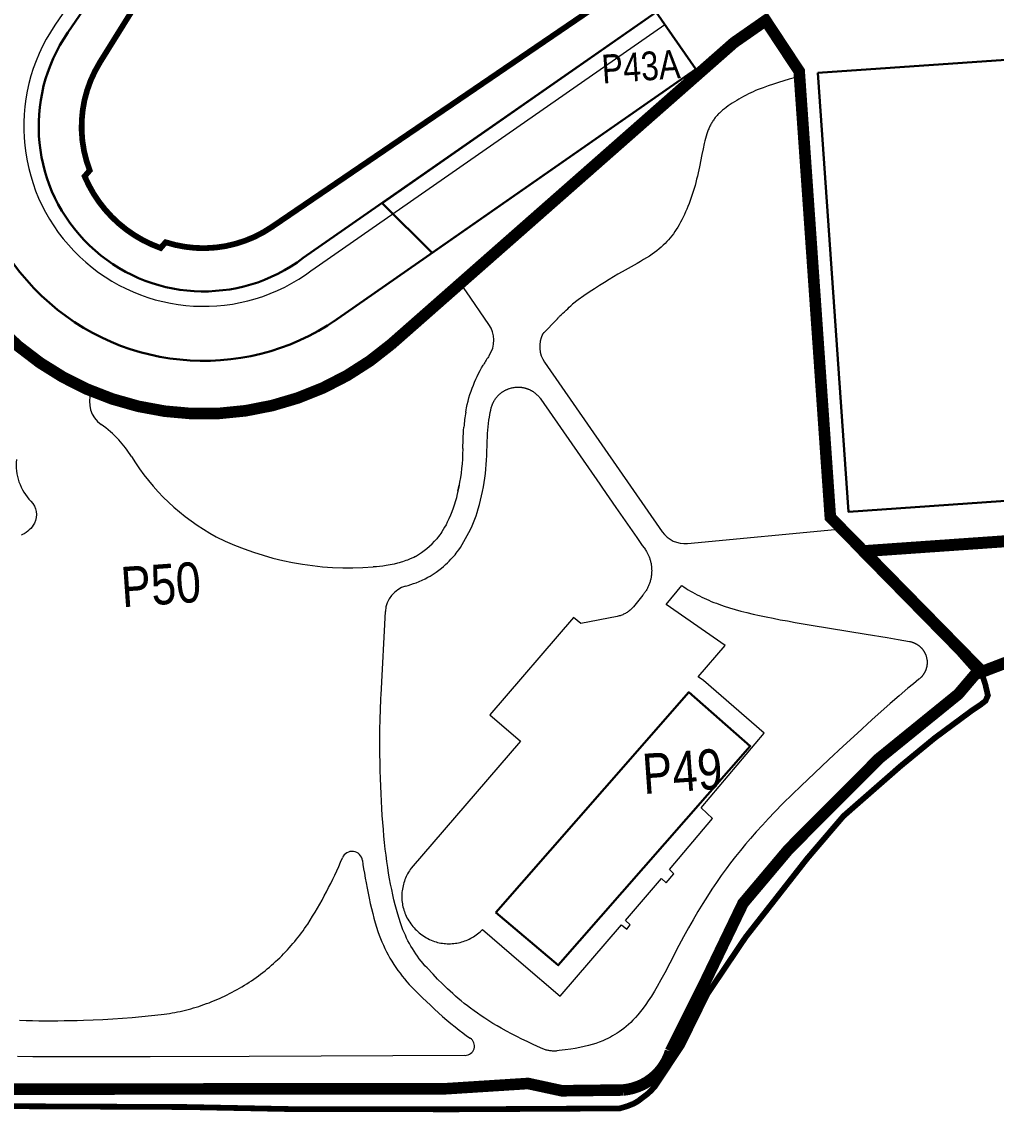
# Model space of a CAD drawing. Extents: x 0 to 840, y 0 to 594.
# Drawn here: x 748.22 to 768.58, y 514.34 to 537.12 of the extents above; entities that cross this region are included whole.
import ezdxf

# ---------------------------------------------------------------- set-up
doc = ezdxf.new("R2010")
doc.units = 0
doc.linetypes.add('CENTER', pattern=[50.8, 31.75, -6.35, 6.35, -6.35])
doc.linetypes.add('PHANTOM', pattern=[2.5, 1.25, -0.25, 0.25, -0.25, 0.25, -0.25])
doc.layers.get('0').update_dxf_attribs({"lineweight": 0})
doc.layers.add('DLN914__', color=5, linetype='PHANTOM')
doc.layers.add('DW-TITLE', color=7, linetype='Continuous', lineweight=0)
doc.layers.add('L-PARK LINES', color=4, linetype='Continuous', lineweight=9)
doc.styles.add('Style-Arial', font='arial.ttf', dxfattribs={"width": 0.8})

# ---------------------------------------------------------------- blocks, each defined once
blk = doc.blocks.new('A$C0BCC0BFD')
at = {"layer": 'L-PARK LINES', "color": 7}
for p, q in [((466.31, -349.16), (465.61, -349.55)), ((467.02, -348.77), (466.31, -349.16)), ((467.74, -348.4), (467.02, -348.77)), ((468.46, -348.03), (467.74, -348.4)), ((469.19, -347.68), (468.46, -348.03)), ((469.91, -347.34), (469.19, -347.68)), ((470.64, -347.01), (469.91, -347.34)), ((471.36, -346.71), (470.64, -347.01)), ((461.19, -352.51), (460.65, -352.95)), ((461.75, -352.08), (461.19, -352.51)), ((462.34, -351.64), (461.75, -352.08)), ((462.95, -351.21), (462.34, -351.64)), ((463.59, -350.79), (462.95, -351.21)), ((464.25, -350.37), (463.59, -350.79)), ((464.92, -349.96), (464.25, -350.37)), ((465.61, -349.55), (464.92, -349.96)), ((457.91, -355.91), (457.75, -356.15)), ((458.08, -355.66), (457.91, -355.91)), ((458.26, -355.43), (458.08, -355.66)), ((458.45, -355.19), (458.26, -355.43)), ((458.64, -354.96), (458.45, -355.19)), ((458.83, -354.73), (458.64, -354.96)), ((459.03, -354.5), (458.83, -354.73)), ((459.24, -354.27), (459.03, -354.5)), ((459.46, -354.05), (459.24, -354.27)), ((459.68, -353.83), (459.46, -354.05)), ((459.92, -353.61), (459.68, -353.83)), ((460.15, -353.39), (459.92, -353.61)), ((460.65, -352.95), (460.15, -353.39)), ((456.34, -358.87), (456.11, -359.48)), ((456.47, -358.57), (456.34, -358.87)), ((456.59, -358.28), (456.47, -358.57)), ((456.72, -358), (456.59, -358.28)), ((456.85, -357.72), (456.72, -358)), ((456.99, -357.45), (456.85, -357.72)), ((457.13, -357.18), (456.99, -357.45)), ((457.28, -356.91), (457.13, -357.18)), ((457.43, -356.66), (457.28, -356.91)), ((457.58, -356.4), (457.43, -356.66)), ((457.75, -356.15), (457.58, -356.4)), ((455.29, -362.24), (455.1, -363.01)), ((455.48, -361.5), (455.29, -362.24)), ((455.68, -360.8), (455.48, -361.5)), ((455.89, -360.12), (455.68, -360.8)), ((456.11, -359.48), (455.89, -360.12)), ((454.74, -364.64), (454.38, -366.37)), ((455.1, -363.01), (454.74, -364.64)), ((454.38, -366.37), (453.65, -370.02)), ((453.25, -371.91), (453.04, -372.86)), ((453.65, -370.02), (453.25, -371.91)), ((452.33, -375.69), (452.06, -376.63)), ((452.58, -374.75), (452.33, -375.69)), ((452.81, -373.81), (452.58, -374.75)), ((453.04, -372.86), (452.81, -373.81)), ((451.5, -378.46), (451.19, -379.37)), ((451.79, -377.55), (451.5, -378.46)), ((452.06, -376.63), (451.79, -377.55)), ((450.2, -382), (449.85, -382.84)), ((450.54, -381.13), (450.2, -382)), ((450.87, -380.26), (450.54, -381.13)), ((451.19, -379.37), (450.87, -380.26)), ((448.72, -385.28), (448.33, -386.06)), ((449.11, -384.49), (448.72, -385.28)), ((449.48, -383.67), (449.11, -384.49)), ((449.85, -382.84), (449.48, -383.67)), ((447.09, -388.27), (446.66, -388.95)), ((447.51, -387.55), (447.09, -388.27)), ((447.92, -386.82), (447.51, -387.55)), ((448.33, -386.06), (447.92, -386.82)), ((444.33, -392.08), (443.82, -392.65)), ((444.83, -391.49), (444.33, -392.08)), ((445.31, -390.89), (444.83, -391.49)), ((445.77, -390.26), (445.31, -390.89)), ((446.22, -389.62), (445.77, -390.26)), ((446.66, -388.95), (446.22, -389.62)), ((440.79, -395.4), (440.08, -395.93)), ((441.47, -394.86), (440.79, -395.4)), ((442.1, -394.32), (441.47, -394.86)), ((442.7, -393.77), (442.1, -394.32)), ((443.27, -393.22), (442.7, -393.77)), ((443.82, -392.65), (443.27, -393.22)), ((435.85, -398.68), (434.85, -399.26)), ((436.8, -398.11), (435.85, -398.68)), ((437.69, -397.56), (436.8, -398.11)), ((438.54, -397.01), (437.69, -397.56)), ((439.33, -396.47), (438.54, -397.01)), ((440.08, -395.93), (439.33, -396.47)), ((430.31, -401.81), (429.04, -402.53)), ((434.85, -399.26), (430.31, -401.81)), ((383.23, -407.84), (381.44, -405.27)), ((424.93, -404.99), (423.45, -405.91)), ((426.35, -404.12), (424.93, -404.99)), ((427.73, -403.3), (426.35, -404.12)), ((429.04, -402.53), (427.73, -403.3)), ((390.05, -417.68), (383.23, -407.84)), ((420.34, -407.96), (418.71, -409.09)), ((421.92, -406.9), (420.34, -407.96)), ((423.45, -405.91), (421.92, -406.9)), ((417.03, -410.3), (415.29, -411.59)), ((418.71, -409.09), (417.03, -410.3)), ((411.41, -415.23), (411.27, -415.36)), ((410.48, -416.31), (406.59, -420.21)), ((410.53, -416.23), (410.48, -416.31)), ((410.58, -416.16), (410.53, -416.23)), ((410.63, -416.08), (410.58, -416.16)), ((410.69, -416.01), (410.63, -416.08)), ((410.75, -415.93), (410.69, -416.01)), ((410.81, -415.85), (410.75, -415.93)), ((410.87, -415.78), (410.81, -415.85)), ((411, -415.63), (410.87, -415.78)), ((411.14, -415.49), (411, -415.63)), ((411.27, -415.36), (411.14, -415.49)), ((406.28, -420.63), (406.26, -420.67)), ((406.31, -420.59), (406.28, -420.63)), ((406.33, -420.55), (406.31, -420.59)), ((406.35, -420.51), (406.33, -420.55)), ((406.38, -420.47), (406.35, -420.51)), ((406.4, -420.44), (406.38, -420.47)), ((406.43, -420.4), (406.4, -420.44)), ((406.46, -420.36), (406.43, -420.4)), ((406.48, -420.32), (406.46, -420.36)), ((406.51, -420.29), (406.48, -420.32)), ((406.55, -420.26), (406.51, -420.29)), ((406.56, -420.24), (406.55, -420.26)), ((406.58, -420.22), (406.56, -420.24)), ((406.59, -420.21), (406.58, -420.22)), ((386.93, -432.52), (387.37, -431.66)), ((387.37, -431.66), (387.83, -430.81)), ((387.83, -430.81), (388.31, -429.97)), ((388.31, -429.97), (388.35, -429.89)), ((406.88, -429.14), (442.39, -480.34)), ((385.71, -435.14), (386.09, -434.26)), ((386.09, -434.26), (386.5, -433.38)), ((386.5, -433.38), (386.93, -432.52)), ((384.31, -438.89), (384.64, -437.91)), ((384.64, -437.91), (384.99, -436.93)), ((384.99, -436.93), (385.34, -436.03)), ((385.34, -436.03), (385.71, -435.14)), ((393.74, -438.37), (393.86, -438.28)), ((393.86, -438.28), (393.98, -438.19)), ((393.98, -438.19), (394.11, -438.1)), ((394.11, -438.1), (394.24, -438.02)), ((394.24, -438.02), (394.36, -437.93)), ((394.36, -437.93), (394.49, -437.85)), ((394.49, -437.85), (394.62, -437.78)), ((394.62, -437.78), (394.75, -437.7)), ((394.75, -437.7), (394.89, -437.63)), ((394.89, -437.63), (395.02, -437.56)), ((395.02, -437.56), (395.15, -437.49)), ((395.15, -437.49), (395.29, -437.43)), ((395.29, -437.43), (395.42, -437.37)), ((395.42, -437.37), (395.56, -437.31)), ((395.56, -437.31), (395.7, -437.25)), ((395.7, -437.25), (395.83, -437.19)), ((395.83, -437.19), (395.97, -437.14)), ((395.97, -437.14), (396.11, -437.09)), ((396.11, -437.09), (396.25, -437.05)), ((396.25, -437.05), (396.53, -436.96)), ((396.53, -436.96), (396.81, -436.89)), ((396.81, -436.89), (397.08, -436.82)), ((397.08, -436.82), (397.36, -436.77)), ((397.36, -436.77), (397.64, -436.72)), ((397.64, -436.72), (397.93, -436.69)), ((397.93, -436.69), (398.21, -436.66)), ((398.21, -436.66), (398.5, -436.65)), ((398.5, -436.65), (398.65, -436.64)), ((398.65, -436.64), (398.8, -436.64)), ((398.8, -436.64), (398.94, -436.64)), ((398.94, -436.64), (399.09, -436.64)), ((399.09, -436.64), (399.24, -436.65)), ((399.24, -436.65), (399.39, -436.66)), ((399.39, -436.66), (399.54, -436.67)), ((399.54, -436.67), (399.69, -436.68)), ((399.69, -436.68), (399.83, -436.7)), ((399.83, -436.7), (399.98, -436.72)), ((399.98, -436.72), (400.13, -436.74)), ((400.13, -436.74), (400.28, -436.77)), ((400.28, -436.77), (400.43, -436.79)), ((400.43, -436.79), (400.58, -436.83)), ((400.58, -436.83), (400.73, -436.86)), ((400.73, -436.86), (400.87, -436.89)), ((400.87, -436.89), (401.02, -436.93)), ((401.02, -436.93), (401.17, -436.97)), ((401.17, -436.97), (401.31, -437.02)), ((401.31, -437.02), (401.46, -437.07)), ((401.46, -437.07), (401.61, -437.12)), ((401.61, -437.12), (401.75, -437.17)), ((401.75, -437.17), (401.89, -437.22)), ((401.89, -437.22), (402.03, -437.28)), ((402.03, -437.28), (402.17, -437.34)), ((402.17, -437.34), (402.31, -437.4)), ((402.31, -437.4), (402.45, -437.47)), ((402.45, -437.47), (402.59, -437.53)), ((402.59, -437.53), (402.73, -437.61)), ((402.73, -437.61), (402.86, -437.68)), ((402.86, -437.68), (402.99, -437.75)), ((402.99, -437.75), (403.12, -437.83)), ((403.12, -437.83), (403.25, -437.91)), ((403.25, -437.91), (403.38, -437.99)), ((403.38, -437.99), (403.51, -438.07)), ((403.51, -438.07), (403.63, -438.16)), ((403.63, -438.16), (403.75, -438.25)), ((403.75, -438.25), (403.88, -438.34)), ((403.88, -438.34), (403.99, -438.43)), ((383.47, -441.9), (383.73, -440.88)), ((383.73, -440.88), (384, -439.88)), ((384, -439.88), (384.31, -438.89)), ((391.16, -441.67), (391.22, -441.54)), ((391.22, -441.54), (391.29, -441.41)), ((391.29, -441.41), (391.35, -441.27)), ((391.35, -441.27), (391.42, -441.14)), ((391.42, -441.14), (391.49, -441.01)), ((391.49, -441.01), (391.56, -440.88)), ((391.56, -440.88), (391.63, -440.75)), ((391.63, -440.75), (391.71, -440.62)), ((391.71, -440.62), (391.79, -440.49)), ((391.79, -440.49), (391.87, -440.37)), ((391.87, -440.37), (391.96, -440.24)), ((391.96, -440.24), (392.05, -440.12)), ((392.05, -440.12), (392.14, -440)), ((392.14, -440), (392.23, -439.87)), ((392.23, -439.87), (392.32, -439.76)), ((392.32, -439.76), (392.42, -439.64)), ((392.42, -439.64), (392.52, -439.52)), ((392.52, -439.52), (392.62, -439.41)), ((392.62, -439.41), (392.72, -439.29)), ((392.72, -439.29), (392.83, -439.18)), ((392.83, -439.18), (392.93, -439.07)), ((392.93, -439.07), (393.04, -438.97)), ((393.04, -438.97), (393.16, -438.86)), ((393.16, -438.86), (393.27, -438.76)), ((393.27, -438.76), (393.38, -438.66)), ((393.38, -438.66), (393.5, -438.56)), ((393.5, -438.56), (393.62, -438.46)), ((393.62, -438.46), (393.74, -438.37)), ((403.99, -438.43), (404.11, -438.52)), ((404.11, -438.52), (404.23, -438.62)), ((404.23, -438.62), (404.34, -438.72)), ((404.34, -438.72), (404.45, -438.82)), ((404.45, -438.82), (404.56, -438.92)), ((404.56, -438.92), (404.67, -439.02)), ((404.67, -439.02), (404.77, -439.12)), ((404.77, -439.12), (404.87, -439.23)), ((404.87, -439.23), (404.97, -439.34)), ((404.97, -439.34), (405.17, -439.55)), ((405.17, -439.55), (405.35, -439.78)), ((405.35, -439.78), (405.52, -440)), ((405.52, -440), (405.69, -440.23)), ((405.69, -440.23), (423.56, -466)), ((383.01, -444.17), (383.12, -443.54)), ((383.12, -443.54), (383.24, -442.92)), ((383.24, -442.92), (383.47, -441.9)), ((390.28, -444.98), (390.42, -444.28)), ((390.42, -444.28), (390.57, -443.59)), ((390.57, -443.59), (390.74, -442.9)), ((390.74, -442.9), (390.82, -442.62)), ((390.82, -442.62), (390.91, -442.35)), ((390.91, -442.35), (391, -442.08)), ((391, -442.08), (391.11, -441.81)), ((391.11, -441.81), (391.16, -441.67)), ((389.79, -448.64), (389.89, -447.65)), ((389.89, -447.65), (390.01, -446.66)), ((390.01, -446.66), (390.16, -445.68)), ((390.16, -445.68), (390.28, -444.98)), ((382.15, -455.23), (382.38, -449.77)), ((382.38, -449.77), (382.45, -448.72)), ((389.58, -451.71), (389.64, -450.67)), ((389.64, -450.67), (389.71, -449.64)), ((389.71, -449.64), (389.79, -448.64)), ((389.37, -457.34), (389.52, -453.12)), ((389.52, -453.12), (389.58, -451.71)), ((382.08, -457.05), (382.01, -458.44)), ((382.15, -455.23), (382.08, -457.05)), ((389.31, -458.7), (389.37, -457.34)), ((381.77, -461.22), (381.61, -462.61)), ((381.91, -459.83), (381.77, -461.22)), ((382.01, -458.44), (381.91, -459.83)), ((388.95, -462.76), (389.09, -461.41)), ((389.09, -461.41), (389.21, -460.06)), ((389.21, -460.06), (389.31, -458.7)), ((381.42, -464), (381.19, -465.38)), ((381.61, -462.61), (381.42, -464)), ((388.58, -465.46), (388.77, -464.11)), ((388.77, -464.11), (388.95, -462.76)), ((380.66, -468.11), (381.02, -466.28)), ((381.02, -466.28), (380.66, -468.11)), ((380.94, -466.75), (380.66, -468.11)), ((381.19, -465.38), (380.94, -466.75)), ((388.1, -468.14), (388.35, -466.8)), ((388.35, -466.8), (388.58, -465.46)), ((423.56, -466), (424.41, -467.23)), ((424.41, -467.23), (428.43, -473.03)), ((380.01, -470.71), (379.83, -471.36)), ((380.19, -470.07), (380.01, -470.71)), ((380.36, -469.42), (380.19, -470.07)), ((380.66, -468.11), (380.36, -469.42)), ((387.19, -472.15), (387.53, -470.82)), ((387.53, -470.82), (387.83, -469.48)), ((387.83, -469.48), (388.1, -468.14)), ((378.82, -474.34), (378.39, -475.39)), ((379.21, -473.27), (378.82, -474.34)), ((379.43, -472.63), (379.21, -473.27)), ((379.63, -472), (379.43, -472.63)), ((379.83, -471.36), (379.63, -472)), ((386.15, -475.52), (386.5, -474.5)), ((386.5, -474.5), (386.82, -473.47)), ((386.82, -473.47), (387.19, -472.15)), ((428.43, -473.03), (434.7, -482.05)), ((377.45, -477.47), (377.06, -478.22)), ((377.94, -476.44), (377.45, -477.47)), ((378.39, -475.39), (377.94, -476.44)), ((384.99, -478.54), (385.4, -477.55)), ((385.4, -477.55), (385.79, -476.54)), ((385.79, -476.54), (386.15, -475.52)), ((375.47, -480.87), (375.16, -481.32)), ((375.77, -480.42), (375.47, -480.87)), ((376.22, -479.7), (375.77, -480.42)), ((376.65, -478.97), (376.22, -479.7)), ((377.06, -478.22), (376.65, -478.97)), ((381.4, -485.12), (384.48, -479.67)), ((384.48, -479.67), (384.99, -478.54)), ((450.03, -483.89), (496.66, -479.5)), ((374.51, -482.19), (374.29, -482.47)), ((374.84, -481.75), (374.51, -482.19)), ((375.16, -481.32), (374.84, -481.75)), ((434.7, -482.05), (436.39, -484.5)), ((379.06, -488.14), (379.42, -487.72)), ((379.42, -487.72), (379.78, -487.29)), ((379.78, -487.29), (380.13, -486.85)), ((380.13, -486.85), (380.47, -486.41)), ((380.47, -486.41), (380.91, -485.82)), ((380.91, -485.82), (381.4, -485.12)), ((436.39, -484.5), (436.91, -485.22)), ((436.91, -485.22), (437.01, -485.35)), ((437.01, -485.35), (437.33, -485.82)), ((437.33, -485.82), (437.49, -486.06)), ((437.49, -486.06), (437.64, -486.3)), ((437.64, -486.3), (437.75, -486.5)), ((437.75, -486.5), (437.86, -486.7)), ((437.86, -486.7), (437.97, -486.9)), ((437.97, -486.9), (438.08, -487.11)), ((438.08, -487.11), (438.18, -487.32)), ((438.18, -487.32), (438.27, -487.53)), ((438.27, -487.53), (438.36, -487.74)), ((438.36, -487.74), (438.45, -487.96)), ((356.01, -490.91), (355.02, -490.98)), ((357.01, -490.83), (356.01, -490.91)), ((358, -490.72), (357.01, -490.83)), ((358.99, -490.58), (358, -490.72)), ((359.6, -490.49), (358.99, -490.58)), ((360.2, -490.38), (359.6, -490.49)), ((360.81, -490.26), (360.2, -490.38)), ((361.41, -490.13), (360.81, -490.26)), ((362.44, -489.88), (361.41, -490.13)), ((362.95, -489.74), (362.44, -489.88)), ((363.46, -489.59), (362.95, -489.74)), ((363.96, -489.44), (363.46, -489.59)), ((364.46, -489.27), (363.96, -489.44)), ((364.96, -489.09), (364.46, -489.27)), ((365.46, -488.9), (364.96, -489.09)), ((366.07, -488.65), (365.46, -488.9)), ((366.69, -488.38), (366.07, -488.65)), ((367.29, -488.1), (366.69, -488.38)), ((367.88, -487.8), (367.29, -488.1)), ((367.87, -487.8), (367.88, -487.8)), ((367.88, -487.8), (367.88, -487.8)), ((375.69, -491.37), (376.32, -490.84)), ((376.32, -490.84), (376.93, -490.29)), ((376.93, -490.29), (377.48, -489.77)), ((377.48, -489.77), (378.03, -489.23)), ((378.03, -489.23), (378.55, -488.69)), ((378.55, -488.69), (379.06, -488.14)), ((438.45, -487.96), (438.54, -488.2)), ((438.54, -488.2), (438.62, -488.44)), ((438.62, -488.44), (438.7, -488.69)), ((438.7, -488.69), (438.77, -488.93)), ((438.77, -488.93), (438.84, -489.18)), ((438.84, -489.18), (438.91, -489.43)), ((438.91, -489.43), (438.96, -489.68)), ((438.96, -489.68), (439.02, -489.93)), ((439.02, -489.93), (439.06, -490.19)), ((439.06, -490.19), (439.1, -490.44)), ((439.1, -490.44), (439.14, -490.7)), ((439.14, -490.7), (439.17, -490.95)), ((439.17, -490.95), (439.19, -491.21)), ((370.73, -494.54), (371.61, -494.08)), ((371.61, -494.08), (372.23, -493.73)), ((372.23, -493.73), (372.85, -493.37)), ((372.85, -493.37), (373.45, -492.99)), ((373.45, -492.99), (374.04, -492.59)), ((374.04, -492.59), (374.46, -492.3)), ((374.46, -492.3), (374.88, -491.99)), ((374.88, -491.99), (375.28, -491.69)), ((375.28, -491.69), (375.69, -491.37)), ((439.03, -494.24), (438.98, -494.49)), ((439.08, -493.99), (439.03, -494.24)), ((439.11, -493.74), (439.08, -493.99)), ((439.15, -493.49), (439.11, -493.74)), ((439.17, -493.24), (439.15, -493.49)), ((439.2, -492.99), (439.17, -493.24)), ((439.19, -491.21), (439.21, -491.46)), ((439.21, -492.74), (439.2, -492.99)), ((439.21, -491.46), (439.22, -491.72)), ((439.22, -492.48), (439.21, -492.74)), ((439.22, -491.72), (439.23, -491.98)), ((439.23, -492.23), (439.22, -492.48)), ((439.23, -491.98), (439.23, -492.23)), ((364.86, -496.79), (365.66, -496.55)), ((365.66, -496.55), (366.45, -496.3)), ((366.45, -496.3), (367.23, -496.03)), ((367.23, -496.03), (368, -495.75)), ((368, -495.75), (368.92, -495.37)), ((368.92, -495.37), (369.83, -494.97)), ((369.83, -494.97), (370.73, -494.54)), ((437.84, -497.62), (437.72, -497.85)), ((437.97, -497.39), (437.84, -497.62)), ((438.08, -497.15), (437.97, -497.39)), ((438.19, -496.92), (438.08, -497.15)), ((438.3, -496.68), (438.19, -496.92)), ((438.4, -496.44), (438.3, -496.68)), ((438.49, -496.19), (438.4, -496.44)), ((438.58, -495.95), (438.49, -496.19)), ((438.66, -495.71), (438.58, -495.95)), ((438.74, -495.47), (438.66, -495.71)), ((438.81, -495.22), (438.74, -495.47)), ((438.87, -494.98), (438.81, -495.22)), ((438.93, -494.73), (438.87, -494.98)), ((438.98, -494.49), (438.93, -494.73)), ((443.64, -502.38), (448.36, -496.61)), ((448.36, -496.61), (448.99, -497.04)), ((448.99, -497.04), (449.63, -497.46)), ((449.63, -497.46), (450.28, -497.87)), ((436.51, -499.57), (433.73, -503.05)), ((436.68, -499.37), (436.51, -499.57)), ((436.84, -499.16), (436.68, -499.37)), ((437, -498.95), (436.84, -499.16)), ((437.15, -498.74), (437, -498.95)), ((437.3, -498.52), (437.15, -498.74)), ((437.44, -498.3), (437.3, -498.52)), ((437.58, -498.07), (437.44, -498.3)), ((437.72, -497.85), (437.58, -498.07)), ((450.28, -497.87), (450.94, -498.27)), ((450.94, -498.27), (451.6, -498.65)), ((451.6, -498.65), (452.27, -499.03)), ((452.27, -499.03), (452.96, -499.4)), ((452.96, -499.4), (453.65, -499.75)), ((453.65, -499.75), (454.35, -500.1)), ((454.35, -500.1), (455.06, -500.43)), ((455.06, -500.43), (455.78, -500.76)), ((455.78, -500.76), (456.51, -501.08)), ((432.47, -504.24), (432.24, -504.42)), ((432.69, -504.06), (432.47, -504.24)), ((432.9, -503.87), (432.69, -504.06)), ((433.11, -503.67), (432.9, -503.87)), ((433.31, -503.46), (433.11, -503.67)), ((433.51, -503.24), (433.31, -503.46)), ((433.69, -503.02), (433.51, -503.24)), ((433.73, -503.05), (433.69, -503.02)), ((461.41, -514.75), (443.64, -502.38)), ((456.51, -501.08), (457.25, -501.39)), ((457.25, -501.39), (458, -501.69)), ((458, -501.69), (458.77, -501.98)), ((458.77, -501.98), (459.54, -502.27)), ((459.54, -502.27), (460.33, -502.55)), ((460.33, -502.55), (461.13, -502.82)), ((461.13, -502.82), (462.77, -503.35)), ((462.77, -503.35), (464.47, -503.85)), ((464.47, -503.85), (466.22, -504.33)), ((357.44, -529.61), (358.74, -504.41)), ((415.63, -506.26), (390.33, -535.74)), ((417.78, -508.11), (415.63, -506.26)), ((428.84, -505.94), (417.78, -508.11)), ((429.12, -505.88), (428.84, -505.94)), ((429.4, -505.81), (429.12, -505.88)), ((429.68, -505.73), (429.4, -505.81)), ((429.95, -505.64), (429.68, -505.73)), ((430.22, -505.54), (429.95, -505.64)), ((430.49, -505.43), (430.22, -505.54)), ((430.75, -505.31), (430.49, -505.43)), ((431.01, -505.19), (430.75, -505.31)), ((431.27, -505.05), (431.01, -505.19)), ((431.52, -504.91), (431.27, -505.05)), ((431.77, -504.75), (431.52, -504.91)), ((432, -504.59), (431.77, -504.75)), ((432.24, -504.42), (432, -504.59)), ((466.22, -504.33), (468.03, -504.8)), ((468.03, -504.8), (469.9, -505.24)), ((469.9, -505.24), (471.84, -505.68)), ((471.84, -505.68), (473.84, -506.1)), ((473.84, -506.1), (475.91, -506.52)), ((475.91, -506.52), (478.06, -506.93)), ((478.06, -506.93), (480.28, -507.33)), ((480.28, -507.33), (482.58, -507.74)), ((482.58, -507.74), (487.41, -508.56)), ((487.41, -508.56), (504.06, -511.29)), ((504.06, -511.29), (510.4, -512.35)), ((510.4, -512.35), (513.72, -512.92)), ((513.72, -512.92), (517.15, -513.52)), ((517.15, -513.52), (517.37, -513.57)), ((517.37, -513.57), (517.58, -513.62)), ((517.58, -513.62), (517.8, -513.67)), ((517.8, -513.67), (517.91, -513.71)), ((517.91, -513.71), (518.02, -513.74)), ((518.02, -513.74), (518.13, -513.78)), ((518.13, -513.78), (518.23, -513.81)), ((518.23, -513.81), (518.34, -513.85)), ((518.34, -513.85), (518.45, -513.9)), ((518.45, -513.9), (518.55, -513.94)), ((518.55, -513.94), (518.66, -513.99)), ((518.66, -513.99), (518.77, -514.04)), ((518.77, -514.04), (518.87, -514.09)), ((518.87, -514.09), (518.97, -514.14)), ((518.97, -514.14), (519.08, -514.19)), ((453.32, -524.18), (461.41, -514.75)), ((519.08, -514.19), (519.18, -514.25)), ((519.18, -514.25), (519.28, -514.31)), ((519.28, -514.31), (519.38, -514.37)), ((519.38, -514.37), (519.48, -514.43)), ((519.48, -514.43), (519.58, -514.49)), ((519.58, -514.49), (519.68, -514.56)), ((519.68, -514.56), (519.78, -514.63)), ((519.78, -514.63), (519.87, -514.7)), ((519.87, -514.7), (519.97, -514.77)), ((519.97, -514.77), (520.06, -514.84)), ((520.06, -514.84), (520.15, -514.92)), ((520.15, -514.92), (520.25, -515)), ((520.25, -515), (520.33, -515.08)), ((520.33, -515.08), (520.42, -515.16)), ((520.42, -515.16), (520.51, -515.24)), ((520.51, -515.24), (520.59, -515.32)), ((520.59, -515.32), (520.68, -515.41)), ((520.68, -515.41), (520.76, -515.49)), ((520.76, -515.49), (520.84, -515.58)), ((520.84, -515.58), (520.92, -515.67)), ((520.92, -515.67), (520.99, -515.76)), ((520.99, -515.76), (521.07, -515.85)), ((521.07, -515.85), (521.14, -515.95)), ((521.14, -515.95), (521.21, -516.04)), ((521.21, -516.04), (521.28, -516.14)), ((521.28, -516.14), (521.35, -516.23)), ((521.35, -516.23), (521.41, -516.33)), ((521.41, -516.33), (521.48, -516.43)), ((521.48, -516.43), (521.54, -516.53)), ((521.54, -516.53), (521.6, -516.63)), ((521.6, -516.63), (521.66, -516.73)), ((521.66, -516.73), (521.71, -516.83)), ((521.71, -516.83), (521.77, -516.94)), ((521.77, -516.94), (521.82, -517.04)), ((521.82, -517.04), (521.87, -517.14)), ((521.87, -517.14), (521.91, -517.25)), ((521.91, -517.25), (521.96, -517.35)), ((521.96, -517.35), (522, -517.46)), ((522, -517.46), (522.04, -517.56)), ((522.04, -517.56), (522.08, -517.67)), ((522.08, -517.67), (522.16, -517.88)), ((522.16, -517.88), (522.22, -518.09)), ((522.22, -518.09), (522.28, -518.3)), ((522.28, -518.3), (522.33, -518.52)), ((522.33, -518.52), (522.37, -518.74)), ((522.37, -518.74), (522.41, -518.96)), ((522.42, -520.69), (522.4, -520.8)), ((522.41, -518.96), (522.42, -519.07)), ((522.42, -519.07), (522.44, -519.18)), ((522.43, -520.57), (522.42, -520.69)), ((522.45, -520.45), (522.43, -520.57)), ((522.44, -519.18), (522.45, -519.3)), ((522.45, -519.3), (522.46, -519.41)), ((522.46, -520.34), (522.45, -520.45)), ((522.46, -519.41), (522.46, -519.52)), ((522.46, -519.52), (522.47, -519.64)), ((522.47, -520.1), (522.46, -520.22)), ((522.46, -520.22), (522.46, -520.34)), ((522.47, -519.64), (522.47, -519.75)), ((522.47, -519.75), (522.47, -519.87)), ((522.47, -519.87), (522.47, -519.99)), ((522.47, -519.99), (522.47, -520.1)), ((520.98, -524), (520.9, -524.09)), ((521.05, -523.91), (520.98, -524)), ((521.12, -523.82), (521.05, -523.91)), ((521.19, -523.73), (521.12, -523.82)), ((521.26, -523.63), (521.19, -523.73)), ((521.33, -523.54), (521.26, -523.63)), ((521.39, -523.44), (521.33, -523.54)), ((521.46, -523.34), (521.39, -523.44)), ((521.52, -523.24), (521.46, -523.34)), ((521.58, -523.14), (521.52, -523.24)), ((521.64, -523.04), (521.58, -523.14)), ((521.7, -522.94), (521.64, -523.04)), ((521.75, -522.83), (521.7, -522.94)), ((521.81, -522.73), (521.75, -522.83)), ((521.86, -522.62), (521.81, -522.73)), ((521.91, -522.51), (521.86, -522.62)), ((521.95, -522.4), (521.91, -522.51)), ((522, -522.29), (521.95, -522.4)), ((522.04, -522.18), (522, -522.29)), ((522.09, -522.07), (522.04, -522.18)), ((522.13, -521.96), (522.09, -522.07)), ((522.16, -521.84), (522.13, -521.96)), ((522.2, -521.73), (522.16, -521.84)), ((522.23, -521.62), (522.2, -521.73)), ((522.26, -521.5), (522.23, -521.62)), ((522.29, -521.39), (522.26, -521.5)), ((522.32, -521.27), (522.29, -521.39)), ((522.34, -521.15), (522.32, -521.27)), ((522.37, -521.04), (522.34, -521.15)), ((522.39, -520.92), (522.37, -521.04)), ((522.4, -520.8), (522.39, -520.92)), ((454.86, -525.31), (453.32, -524.18)), ((473.25, -541.28), (454.86, -525.31)), ((518.34, -526.29), (516.67, -527.67)), ((520.01, -524.94), (518.34, -526.29)), ((520.18, -524.8), (520.01, -524.94)), ((520.35, -524.65), (520.18, -524.8)), ((520.51, -524.5), (520.35, -524.65)), ((520.59, -524.42), (520.51, -524.5)), ((520.67, -524.34), (520.59, -524.42)), ((520.75, -524.26), (520.67, -524.34)), ((520.83, -524.17), (520.75, -524.26)), ((520.9, -524.09), (520.83, -524.17)), ((357.39, -530.7), (357.44, -529.61)), ((513.99, -529.97), (511.34, -532.3)), ((516.67, -527.67), (513.99, -529.97)), ((357.14, -536.96, 0), (357.39, -531.1)), ((357.39, -530.78), (357.39, -530.7)), ((357.39, -530.86), (357.39, -530.78)), ((357.39, -530.94), (357.39, -530.86)), ((357.39, -531.02), (357.39, -530.94)), ((357.39, -531.1), (357.39, -531.02)), ((511.34, -532.3), (505.81, -537.23)), ((357.13, -537.26, 0), (357.14, -537.06, 0)), ((357.14, -537.06, 0), (357.14, -536.96, 0)), ((390.33, -535.74), (399.53, -543.63)), ((357.09, -542.53, 0), (357.1, -539.91, 0)), ((357.1, -539.91, 0), (357.13, -537.26, 0)), ((505.81, -537.23), (501.42, -541.21)), ((357.09, -545.09, 0), (357.09, -542.53, 0)), ((399.53, -543.63), (366.54, -582.06)), ((454.14, -563.8), (473.25, -541.28)), ((501.42, -541.21), (497.06, -545.21)), ((357.11, -547.61, 0), (357.09, -545.09, 0)), ((497.06, -545.21), (492.72, -549.24)), ((357.15, -550.09, 0), (357.11, -547.61, 0)), ((357.19, -552.52, 0), (357.15, -550.09, 0)), ((492.72, -549.24), (488.41, -553.31)), ((357.26, -554.91, 0), (357.19, -552.52, 0)), ((488.41, -553.31), (484.37, -557.16)), ((357.33, -557.25, 0), (357.26, -554.91, 0)), ((357.43, -559.54, 0), (357.33, -557.25, 0)), ((357.54, -561.79, 0), (357.43, -559.54, 0)), ((481.68, -559.78), (479.01, -562.43)), ((484.37, -557.16), (481.68, -559.78)), ((357.66, -563.99, 0), (357.54, -561.79, 0)), ((479.01, -562.43), (476.37, -565.11)), ((357.8, -566.15, 0), (357.66, -563.99, 0)), ((357.95, -568.27, 0), (357.8, -566.15, 0)), ((457.58, -567.04), (454.14, -563.8)), ((476.37, -565.11), (474.56, -567)), ((358.12, -570.33, 0), (357.95, -568.27, 0)), ((444.57, -582.4), (457.58, -567.04)), ((472.69, -569), (470.85, -571.03)), ((474.56, -567), (472.69, -569)), ((358.3, -572.36, 0), (358.12, -570.33, 0)), ((358.5, -574.33, 0), (358.3, -572.36, 0)), ((469.05, -573.08), (467.57, -574.81)), ((470.85, -571.03), (469.05, -573.08)), ((358.72, -576.27, 0), (358.5, -574.33, 0)), ((358.95, -578.15, 0), (358.72, -576.27, 0)), ((466.05, -576.66), (464.55, -578.53)), ((467.57, -574.81), (466.05, -576.66)), ((345.21, -580.22, 0), (345.76, -578.9, 0)), ((351.79, -579.7, 0), (351.95, -580.92, 0)), ((359.19, -579.99, 0), (358.95, -578.15, 0)), ((359.45, -581.79, 0), (359.19, -579.99, 0)), ((464.55, -578.53), (463.09, -580.42)), ((343.46, -584.11, 0), (344.06, -582.82, 0)), ((344.06, -582.82, 0), (344.64, -581.52, 0)), ((344.64, -581.52, 0), (345.21, -580.22, 0)), ((351.95, -580.92, 0), (352.15, -582.22, 0)), ((352.15, -582.22, 0), (352.38, -583.6, 0)), ((359.72, -583.54, 0), (359.45, -581.79, 0)), ((365.72, -583.29), (365.47, -583.72)), ((365.98, -582.87), (365.72, -583.29)), ((366.25, -582.46), (365.98, -582.87)), ((366.54, -582.06), (366.25, -582.46)), ((445.92, -583.78), (444.57, -582.4)), ((461.73, -582.25), (460.27, -584.28)), ((463.09, -580.42), (461.73, -582.25)), ((342.23, -586.67, 0), (342.85, -585.39, 0)), ((342.85, -585.39, 0), (343.46, -584.11, 0)), ((352.38, -583.6, 0), (352.62, -585.04, 0)), ((352.62, -585.04, 0), (352.9, -586.52, 0)), ((352.9, -586.52, 0), (353.19, -588.04, 0)), ((360.01, -585.24, 0), (359.72, -583.54, 0)), ((360.32, -586.9, 0), (360.01, -585.24, 0)), ((364.32, -586.44), (364.19, -586.91)), ((364.48, -585.97), (364.32, -586.44)), ((364.64, -585.51), (364.48, -585.97)), ((364.83, -585.05), (364.64, -585.51)), ((365.03, -584.6), (364.83, -585.05)), ((365.24, -584.16), (365.03, -584.6)), ((365.47, -583.72), (365.24, -584.16)), ((431.29, -597.82), (442.23, -585.12)), ((442.23, -585.12), (443.58, -586.47)), ((443.58, -586.47), (445.92, -583.78)), ((458.84, -586.34), (457.44, -588.42)), ((460.27, -584.28), (458.84, -586.34)), ((340.28, -590.44, 0), (340.94, -589.19, 0)), ((340.94, -589.19, 0), (341.59, -587.93, 0)), ((341.59, -587.93, 0), (342.23, -586.67, 0)), ((353.19, -588.04, 0), (353.5, -589.58, 0)), ((353.5, -589.58, 0), (353.84, -591.13, 0)), ((360.64, -588.52, 0), (360.32, -586.9, 0)), ((360.97, -590.09, 0), (360.64, -588.52, 0)), ((363.73, -589.83), (363.71, -590.32)), ((363.76, -589.34), (363.73, -589.83)), ((363.81, -588.85), (363.76, -589.34)), ((363.88, -588.36), (363.81, -588.85)), ((363.97, -587.88), (363.88, -588.36)), ((364.07, -587.39), (363.97, -587.88)), ((364.19, -586.91), (364.07, -587.39)), ((457.44, -588.42), (456.08, -590.53)), ((338.2, -594.13, 0), (338.91, -592.91, 0)), ((338.91, -592.91, 0), (339.6, -591.68, 0)), ((339.6, -591.68, 0), (340.28, -590.44, 0)), ((353.84, -591.13, 0), (354.18, -592.68, 0)), ((354.18, -592.68, 0), (354.54, -594.21, 0)), ((361.32, -591.61, 0), (360.97, -590.09, 0)), ((361.69, -593.09, 0), (361.32, -591.61, 0)), ((362.07, -594.52, 0), (361.69, -593.09, 0)), ((363.71, -590.32), (363.71, -590.82)), ((363.71, -590.82), (363.73, -591.31)), ((363.73, -591.31), (363.76, -591.8)), ((363.76, -591.8), (363.81, -592.29)), ((363.81, -592.29), (363.88, -592.78)), ((363.88, -592.78), (363.96, -593.27)), ((454.69, -592.75), (453.21, -595.18)), ((456.08, -590.53), (454.69, -592.75)), ((336.01, -597.74, 0), (336.76, -596.55, 0)), ((336.76, -596.55, 0), (337.49, -595.35, 0)), ((337.49, -595.35, 0), (338.2, -594.13, 0)), ((354.54, -594.21, 0), (354.91, -595.71, 0)), ((354.91, -595.71, 0), (355.29, -597.16, 0)), ((362.46, -595.91), (362.07, -594.52, 0)), ((362.87, -597.25), (362.46, -595.91)), ((363.96, -593.27), (364.06, -593.75)), ((364.06, -593.75), (364.18, -594.23)), ((364.18, -594.23), (364.32, -594.7)), ((364.32, -594.7), (364.47, -595.17)), ((364.47, -595.17), (364.63, -595.64)), ((364.63, -595.64), (364.82, -596.09)), ((364.82, -596.09), (365.01, -596.54)), ((365.01, -596.54), (365.26, -597.02)), ((453.21, -595.18), (451.77, -597.64)), ((334.34, -600.27, 0), (334.8, -599.6, 0)), ((334.8, -599.6, 0), (335.26, -598.92, 0)), ((335.26, -598.92, 0), (336.01, -597.74, 0)), ((355.29, -597.16, 0), (355.68, -598.56, 0)), ((355.68, -598.56, 0), (356.08, -599.89, 0)), ((363.3, -598.54), (362.87, -597.25)), ((363.74, -599.8), (363.3, -598.54)), ((364.06, -600.65), (363.74, -599.8)), ((365.26, -597.02), (365.52, -597.48)), ((365.52, -597.48), (365.8, -597.94)), ((365.8, -597.94), (366.09, -598.39)), ((366.09, -598.39), (366.4, -598.82)), ((366.4, -598.82), (366.72, -599.25)), ((366.72, -599.25), (367.06, -599.66)), ((367.06, -599.66), (367.41, -600.06)), ((411.54, -620.78), (430.11, -599.2)), ((430.11, -599.2), (431.67, -600.49)), ((432.69, -599.12), (431.29, -597.82)), ((431.67, -600.49), (432.69, -599.12)), ((451.77, -597.64), (450.36, -600.11)), ((331.86, -603.55, 0), (332.38, -602.91, 0)), ((332.38, -602.91, 0), (332.88, -602.26, 0)), ((332.88, -602.26, 0), (333.38, -601.6, 0)), ((333.38, -601.6, 0), (333.86, -600.94, 0)), ((333.86, -600.94, 0), (334.34, -600.27, 0)), ((356.08, -599.89, 0), (356.48, -601.14, 0)), ((356.48, -601.14, 0), (356.88, -602.3, 0)), ((356.88, -602.3, 0), (357.26, -603.31, 0)), ((364.4, -601.49), (364.06, -600.65)), ((364.77, -602.33), (364.4, -601.49)), ((365.15, -603.15), (364.77, -602.33)), ((367.41, -600.06), (367.78, -600.45)), ((367.78, -600.45), (368.15, -600.83)), ((368.15, -600.83), (368.55, -601.19)), ((368.55, -601.19), (368.95, -601.54)), ((368.95, -601.54), (369.37, -601.87)), ((369.37, -601.87), (369.79, -602.19)), ((369.79, -602.19), (370.23, -602.5)), ((370.23, -602.5), (370.68, -602.79)), ((370.68, -602.79), (371.14, -603.06)), ((371.14, -603.06), (371.61, -603.32)), ((384.52, -603.24), (384.95, -603)), ((384.95, -603), (385.37, -602.75)), ((385.37, -602.75), (385.79, -602.49)), ((385.79, -602.49), (386.19, -602.21)), ((386.19, -602.21), (386.58, -601.92)), ((386.58, -601.92), (386.97, -601.61)), ((386.97, -601.61), (387.34, -601.29)), ((387.34, -601.29), (387.7, -600.96)), ((387.7, -600.96), (388.05, -600.62)), ((388.05, -600.62), (399.79, -610.7)), ((448.87, -602.8), (447.46, -605.41)), ((450.36, -600.11), (448.87, -602.8)), ((329.14, -606.7, 0), (329.7, -606.09, 0)), ((329.7, -606.09, 0), (330.26, -605.46, 0)), ((330.26, -605.46, 0), (330.8, -604.83, 0)), ((330.8, -604.83, 0), (331.34, -604.2, 0)), ((331.34, -604.2, 0), (331.86, -603.55, 0)), ((357.26, -603.31, 0), (357.68, -604.33, 0)), ((357.68, -604.33, 0), (358.12, -605.33, 0)), ((358.12, -605.33, 0), (358.58, -606.32, 0)), ((358.58, -606.32, 0), (359.07, -607.31, 0)), ((365.56, -603.97), (365.15, -603.15)), ((365.99, -604.78), (365.56, -603.97)), ((366.44, -605.58), (365.99, -604.78)), ((366.91, -606.37), (366.44, -605.58)), ((367.4, -607.15), (366.91, -606.37)), ((371.61, -603.32), (372.08, -603.56)), ((372.08, -603.56), (372.57, -603.78)), ((372.57, -603.78), (373.06, -603.99)), ((373.06, -603.99), (373.56, -604.18)), ((373.56, -604.18), (374.06, -604.35)), ((374.06, -604.35), (374.54, -604.48)), ((374.54, -604.48), (375.01, -604.59)), ((375.01, -604.59), (375.5, -604.68)), ((375.5, -604.68), (375.98, -604.75)), ((375.98, -604.75), (376.47, -604.81)), ((376.47, -604.81), (376.95, -604.85)), ((376.95, -604.85), (377.44, -604.87)), ((377.44, -604.87), (377.93, -604.88)), ((377.93, -604.88), (378.42, -604.87)), ((378.42, -604.87), (378.91, -604.84)), ((378.91, -604.84), (379.4, -604.8)), ((379.4, -604.8), (379.89, -604.74)), ((379.89, -604.74), (380.37, -604.66)), ((380.37, -604.66), (380.85, -604.57)), ((380.85, -604.57), (381.33, -604.46)), ((381.33, -604.46), (381.8, -604.33)), ((381.8, -604.33), (382.27, -604.19)), ((382.27, -604.19), (382.73, -604.03)), ((382.73, -604.03), (383.19, -603.86)), ((383.19, -603.86), (383.64, -603.67)), ((383.64, -603.67), (384.09, -603.46)), ((384.09, -603.46), (384.52, -603.24)), ((447.46, -605.41), (444.68, -610.77)), ((325.57, -610.27, 0), (326.19, -609.69, 0)), ((326.19, -609.69, 0), (326.8, -609.11, 0)), ((326.8, -609.11, 0), (327.4, -608.52, 0)), ((327.4, -608.52, 0), (327.99, -607.92, 0)), ((327.99, -607.92, 0), (328.57, -607.31, 0)), ((328.57, -607.31, 0), (329.14, -606.7, 0)), ((359.07, -607.31, 0), (359.58, -608.28, 0)), ((359.58, -608.28, 0), (360.12, -609.24, 0)), ((360.12, -609.24, 0), (360.68, -610.18, 0)), ((367.9, -607.91), (367.4, -607.15)), ((368.43, -608.66), (367.9, -607.91)), ((368.97, -609.4), (368.43, -608.66)), ((369.54, -610.12), (368.97, -609.4)), ((321.7, -613.55, 0), (322.37, -613.03, 0)), ((322.37, -613.03, 0), (323.02, -612.49, 0)), ((323.02, -612.49, 0), (323.67, -611.95, 0)), ((323.67, -611.95, 0), (324.32, -611.39, 0)), ((324.32, -611.39, 0), (324.95, -610.83, 0)), ((324.95, -610.83, 0), (325.57, -610.27, 0)), ((360.68, -610.18, 0), (361.27, -611.11, 0)), ((361.27, -611.11, 0), (361.88, -612.03, 0)), ((361.88, -612.03, 0), (362.51, -612.93, 0)), ((362.51, -612.93, 0), (363.16, -613.81, 0)), ((370.11, -610.83), (369.54, -610.12)), ((370.71, -611.52), (370.11, -610.83)), ((371.32, -612.19), (370.71, -611.52)), ((373.14, -614.13), (371.32, -612.19)), ((399.79, -610.7), (411.54, -620.78)), ((444.68, -610.77), (443.15, -613.69)), ((317.56, -616.53, 0), (318.26, -616.05, 0)), ((318.26, -616.05, 0), (318.97, -615.57, 0)), ((318.97, -615.57, 0), (319.66, -615.08, 0)), ((319.66, -615.08, 0), (320.35, -614.58, 0)), ((320.35, -614.58, 0), (321.03, -614.07, 0)), ((321.03, -614.07, 0), (321.7, -613.55, 0)), ((363.16, -613.81, 0), (363.83, -614.68, 0)), ((363.83, -614.68, 0), (364.53, -615.52, 0)), ((364.53, -615.52, 0), (365.24, -616.35, 0)), ((374.52, -615.56), (373.14, -614.13)), ((375.98, -617.03), (374.52, -615.56)), ((442.01, -615.8), (440.9, -617.79)), ((443.15, -613.69), (442.01, -615.8)), ((311.67, -619.95, 0), (312.43, -619.56, 0)), ((312.43, -619.56, 0), (313.18, -619.15, 0)), ((313.18, -619.15, 0), (313.92, -618.74, 0)), ((313.92, -618.74, 0), (314.66, -618.32, 0)), ((314.66, -618.32, 0), (315.39, -617.89, 0)), ((315.39, -617.89, 0), (316.12, -617.44, 0)), ((316.12, -617.44, 0), (316.84, -616.99, 0)), ((316.84, -616.99, 0), (317.56, -616.53, 0)), ((365.24, -616.35, 0), (365.97, -617.16, 0)), ((365.97, -617.16, 0), (366.87, -618.11, 0)), ((366.87, -618.11, 0), (367.84, -619.11, 0)), ((367.84, -619.11, 0), (368.88, -620.16, 0)), ((376.72, -617.75), (375.98, -617.03)), ((377.47, -618.47), (376.72, -617.75)), ((378.27, -619.22), (377.47, -618.47)), ((379.09, -619.95), (378.27, -619.22)), ((440.03, -619.26), (439.13, -620.71)), ((440.9, -617.79), (440.03, -619.26)), ((304.69, -622.99, 0), (305.48, -622.7, 0)), ((305.48, -622.7, 0), (306.27, -622.39, 0)), ((306.27, -622.39, 0), (307.05, -622.08, 0)), ((307.05, -622.08, 0), (307.83, -621.75, 0)), ((307.83, -621.75, 0), (308.61, -621.41, 0)), ((308.61, -621.41, 0), (309.38, -621.06, 0)), ((309.38, -621.06, 0), (310.15, -620.7, 0)), ((310.15, -620.7, 0), (310.91, -620.33, 0)), ((310.91, -620.33, 0), (311.67, -619.95, 0)), ((368.88, -620.16, 0), (369.99, -621.25, 0)), ((369.99, -621.25, 0), (371.14, -622.36, 0)), ((371.14, -622.36, 0), (372.33, -623.48, 0)), ((379.91, -620.68), (379.09, -619.95)), ((380.75, -621.4), (379.91, -620.68)), ((381.66, -622.16), (380.75, -621.4)), ((382.59, -622.91), (381.66, -622.16)), ((383.53, -623.65), (382.59, -622.91)), ((438.2, -622.14), (437.42, -623.27)), ((439.13, -620.71), (438.2, -622.14)), ((291.02, -626.3, 0), (291.83, -626.19, 0)), ((291.83, -626.19, 0), (292.64, -626.07, 0)), ((292.64, -626.07, 0), (293.44, -625.95, 0)), ((293.44, -625.95, 0), (294.25, -625.81, 0)), ((294.25, -625.81, 0), (295.06, -625.66, 0)), ((295.06, -625.66, 0), (295.87, -625.5, 0)), ((295.87, -625.5, 0), (296.68, -625.33, 0)), ((296.68, -625.33, 0), (297.48, -625.14, 0)), ((297.48, -625.14, 0), (298.29, -624.95, 0)), ((298.29, -624.95, 0), (299.1, -624.74, 0)), ((299.1, -624.74, 0), (299.9, -624.53, 0)), ((299.9, -624.53, 0), (300.7, -624.3, 0)), ((300.7, -624.3, 0), (301.51, -624.06, 0)), ((301.51, -624.06, 0), (302.31, -623.81, 0)), ((302.31, -623.81, 0), (303.1, -623.55, 0)), ((303.1, -623.55, 0), (303.9, -623.28, 0)), ((303.9, -623.28, 0), (304.69, -622.99, 0)), ((372.33, -623.48, 0), (373.55, -624.61, 0)), ((373.55, -624.61, 0), (374.8, -625.74, 0)), ((374.8, -625.74, 0), (376.05, -626.85, 0)), ((384.47, -624.37), (383.53, -623.65)), ((385.53, -625.15), (384.47, -624.37)), ((386.6, -625.91), (385.53, -625.15)), ((387.68, -626.66), (386.6, -625.91)), ((435.85, -625.36), (435.05, -626.33)), ((436.62, -624.37), (435.85, -625.36)), ((437.42, -623.27), (436.62, -624.37)), ((248.19, -628.02, 0), (250.12, -628.08, 0)), ((250.12, -628.08, 0), (252.05, -628.12, 0)), ((252.05, -628.12, 0), (253.98, -628.14, 0)), ((253.98, -628.14, 0), (255.91, -628.16, 0)), ((255.91, -628.16, 0), (257.84, -628.16, 0)), ((257.84, -628.16, 0), (259.77, -628.15, 0)), ((259.77, -628.15, 0), (261.7, -628.13, 0)), ((261.7, -628.13, 0), (263.63, -628.1, 0)), ((263.63, -628.1, 0), (265.55, -628.05, 0)), ((265.55, -628.05, 0), (267.48, -627.99, 0)), ((267.48, -627.99, 0), (270.43, -627.88, 0)), ((270.43, -627.88, 0), (273.38, -627.74, 0)), ((273.38, -627.74, 0), (276.33, -627.57, 0)), ((276.33, -627.57, 0), (279.28, -627.37, 0)), ((279.28, -627.37, 0), (282.22, -627.15, 0)), ((282.22, -627.15, 0), (285.16, -626.89, 0)), ((285.16, -626.89, 0), (288.09, -626.61, 0)), ((288.09, -626.61, 0), (291.02, -626.3, 0)), ((376.05, -626.85, 0), (377.31, -627.94, 0)), ((377.31, -627.94, 0), (378.56, -628.99, 0)), ((378.56, -628.99, 0), (379.8, -630, 0)), ((388.78, -627.38), (387.68, -626.66)), ((390.01, -628.18), (388.78, -627.38)), ((391.26, -628.95), (390.01, -628.18)), ((392.51, -629.7), (391.26, -628.95)), ((432.21, -629.29), (431.53, -629.89)), ((432.88, -628.66), (432.21, -629.29)), ((433.52, -628.02), (432.88, -628.66)), ((434.3, -627.19), (433.52, -628.02)), ((435.05, -626.33), (434.3, -627.19)), ((379.8, -630, 0), (381, -630.96, 0)), ((381, -630.96, 0), (382.17, -631.85, 0)), ((382.17, -631.85, 0), (383.3, -632.67, 0)), ((383.3, -632.67, 0), (384.37, -633.4, 0)), ((393.78, -630.44), (392.51, -629.7)), ((395.31, -631.3), (393.78, -630.44)), ((396.86, -632.13), (395.31, -631.3)), ((398.42, -632.94), (396.86, -632.13)), ((427.43, -632.77), (426.73, -633.15)), ((428.12, -632.36), (427.43, -632.77)), ((428.8, -631.94), (428.12, -632.36)), ((429.37, -631.56), (428.8, -631.94)), ((430.11, -631.03), (429.37, -631.56)), ((430.83, -630.47), (430.11, -631.03)), ((431.53, -629.89), (430.83, -630.47)), ((399.99, -633.72), (398.42, -632.94)), ((401.57, -634.48), (399.99, -633.72)), ((403.16, -635.23), (401.57, -634.48)), ((404.76, -635.95), (403.16, -635.23)), ((406.37, -636.65), (404.76, -635.95)), ((418.81, -635.96), (417.48, -636.25)), ((420.14, -635.64), (418.81, -635.96)), ((421.24, -635.33), (420.14, -635.64)), ((422.32, -634.99), (421.24, -635.33)), ((423.4, -634.61), (422.32, -634.99)), ((424.46, -634.2), (423.4, -634.61)), ((425.3, -633.84), (424.46, -634.2)), ((426.02, -633.51), (425.3, -633.84)), ((426.73, -633.15), (426.02, -633.51)), ((252.14, -639.02, 0), (247.53, -638.96, 0)), ((257.11, -639.06, 0), (252.14, -639.02, 0)), ((262.59, -639.08, 0), (257.11, -639.06, 0)), ((269.08, -639.09, 0), (262.59, -639.08, 0)), ((277.21, -639.07, 0), (269.08, -639.09, 0)), ((287.6, -639.04, 0), (277.21, -639.07, 0)), ((317.6, -638.92, 0), (287.6, -639.04, 0)), ((382.8, -638.64, 0), (317.6, -638.92, 0)), ((406.62, -636.75), (406.37, -636.65)), ((406.87, -636.85), (406.62, -636.75)), ((407.13, -636.93), (406.87, -636.85)), ((407.38, -637.01), (407.13, -636.93)), ((407.64, -637.08), (407.38, -637.01)), ((407.91, -637.14), (407.64, -637.08)), ((408.17, -637.2), (407.91, -637.14)), ((408.44, -637.24), (408.17, -637.2)), ((408.71, -637.28), (408.44, -637.24)), ((408.98, -637.3), (408.71, -637.28)), ((409.25, -637.32), (408.98, -637.3)), ((409.52, -637.33), (409.25, -637.32)), ((409.79, -637.33), (409.52, -637.33)), ((410.06, -637.32), (409.79, -637.33)), ((410.33, -637.31), (410.06, -637.32)), ((410.59, -637.28), (410.33, -637.31)), ((410.6, -637.25), (410.59, -637.25)), ((410.59, -637.25), (410.59, -637.25)), ((410.59, -637.25), (410.59, -637.25)), ((410.59, -637.25), (410.59, -637.25)), ((410.59, -637.25), (410.59, -637.25)), ((410.59, -637.25), (410.59, -637.25)), ((410.59, -637.25), (410.59, -637.25)), ((410.59, -637.25), (410.59, -637.26)), ((410.59, -637.26), (410.59, -637.26)), ((410.59, -637.26), (410.59, -637.26)), ((410.59, -637.26), (410.59, -637.26)), ((410.59, -637.26), (410.59, -637.26)), ((410.59, -637.26), (410.59, -637.27)), ((410.59, -637.27), (410.59, -637.27)), ((410.59, -637.27), (410.59, -637.28)), ((410.59, -637.28), (410.59, -637.28)), ((411.28, -637.18), (410.6, -637.25)), ((410.6, -637.25), (410.6, -637.25)), ((410.6, -637.25), (410.6, -637.25)), ((410.6, -637.25), (410.6, -637.25)), ((410.6, -637.25), (410.6, -637.25)), ((410.6, -637.25), (410.6, -637.25)), ((410.6, -637.25), (410.6, -637.25)), ((410.6, -637.25), (410.6, -637.25)), ((410.6, -637.25), (410.6, -637.25)), ((410.6, -637.25), (410.6, -637.25)), ((410.6, -637.25), (410.6, -637.25)), ((410.6, -637.25), (410.6, -637.25)), ((410.6, -637.25), (410.6, -637.25)), ((410.6, -637.25), (410.6, -637.25)), ((410.6, -637.25), (410.6, -637.25)), ((410.6, -637.25), (410.6, -637.25)), ((410.6, -637.25), (410.6, -637.25)), ((410.6, -637.25), (410.6, -637.25)), ((410.6, -637.25), (410.6, -637.25)), ((410.6, -637.25), (410.6, -637.25)), ((410.6, -637.25), (410.6, -637.25)), ((410.6, -637.25), (410.6, -637.25)), ((410.6, -637.25), (410.6, -637.25)), ((410.6, -637.25), (410.6, -637.25)), ((410.6, -637.25), (410.6, -637.25)), ((410.6, -637.25), (410.6, -637.25)), ((410.6, -637.25), (410.6, -637.25)), ((410.6, -637.25), (410.6, -637.25)), ((410.6, -637.25), (410.6, -637.25)), ((410.6, -637.25), (410.6, -637.25)), ((410.6, -637.25), (410.6, -637.25)), ((410.6, -637.25), (410.6, -637.25)), ((410.6, -637.25), (410.6, -637.25)), ((410.6, -637.25), (410.6, -637.25)), ((410.6, -637.25), (410.6, -637.25)), ((410.6, -637.25), (410.6, -637.25)), ((410.6, -637.25), (410.6, -637.25)), ((410.6, -637.25), (410.6, -637.25)), ((410.6, -637.25), (410.6, -637.25)), ((410.6, -637.25), (410.6, -637.25)), ((410.6, -637.25), (410.6, -637.25)), ((410.6, -637.25), (410.6, -637.25)), ((410.6, -637.25), (410.6, -637.25)), ((410.6, -637.25), (410.6, -637.25)), ((410.6, -637.25), (410.6, -637.25)), ((413.09, -636.97), (411.28, -637.18)), ((414.78, -636.73), (413.09, -636.97)), ((416.13, -636.51), (414.78, -636.73)), ((417.48, -636.25), (416.13, -636.51))]:
    blk.add_line(p, q, dxfattribs=at)
for points in [[(217.51, -368.21, 0.599734), (360.5, -423.69), (464.1, -332.52), (473.69, -325.84), (483.81, -341.17), (493.23, -476), (509.93, -493), (536.99, -523.48), (531.94, -529.43), (507.87, -548.96), (480.64, -576.32), (466.84, -592.68), (454.97, -617.3), (444.93, -637.41, -0.305542), (430.64, -649.1), (412.07, -649.32), (401.87, -647.12), (377.11, -648.71), (204.61, -648.87)], [(247.2, -458.51, 0.223846), (251.62, -471.1, -0.323491), (252.64, -477.77, -0.167773), (249.03, -481.23), (248.87, -481.31)], [(278.18, -452.6, 0.05359), (272.8, -447.9, -0.299163)]]:
    blk.add_lwpolyline(points, format="xyb", dxfattribs=at)
blk.add_lwpolyline([(248.87, -481.31), (248.75, -481.36)], dxfattribs=at)
for centre, radius, start, end in [((512.31, -454.01), 114.85, 104.3005, 110.8887), ((297.42, -289.63), 169.61, 312.2263, 314.0223), ((383.19, -422.43), 8.35, 325.996, 34.7393), ((413.74, -424.38), 8.35, 153.6215, 214.7393), ((433.17, -456.17), 51.95, 145.9794, 149.6115), ((277.63, -441.1), 8.34, 159.0712, 234.5776), ((431.37, -452.36), 49.05, 170.3959, 175.7396), ((374.78, -442.75), 8.35, 350.1776, 350.2582), ((253.6, -475.25), 33.42, 31.8317, 42.6527), ((340.18, -421.79), 68.34, 211.6207, 241.5085), ((449.25, -475.58), 8.35, 214.7393, 275.3835), ((347.71, -401.12), 90.16, 243.5724, 274.6499), ((354.4, -465.07), 26.42, 300.665, 318.8038), ((367.08, -504.84), 8.35, 105.3896, 177.0609), ((348.67, -580.11, 0), 3.15, 7.4478, 157.503), ((382.79, -635.78, 0), 2.86, 270.2484, 56.4619)]:
    blk.add_arc(centre, radius, start, end, dxfattribs=at)
blk = doc.blocks.new('Key_Plan')
at = {"layer": 'DW-TITLE'}
for p, q in [((-5.272, -11.668), (-10.353, -19.076)), ((-4.962, -11.67), (-10.126, -19.204)), ((-6.029, -23.131), (0.114, -18.851)), ((0.114, -18.851), (0.804, -19.845)), ((-5.881, -23.343), (0.263, -19.064)), ((-5.299, -24.095), (0.804, -19.845))]:
    blk.add_line(p, q, dxfattribs=at)
at = {"layer": 'DW-TITLE', "linetype": 'CENTER', "ltscale": 0.05, "const_width": 0.1}
for points in [[(-13.817, -37.886), (-8.06, -37.913), (-6.287, -37.948), (-3.421, -37.953), (-0.52, -37.937), (-0.395, -37.9), (-0.279, -37.855), (-0.203, -37.811), (-0.045, -37.691), (0.022, -37.631), (0.094, -37.553), (0.567, -36.838), (1.007, -35.943), (1.673, -34.953), (2.744, -33.585), (3.373, -32.849), (4.364, -31.981), (4.964, -31.488), (5.603, -31.015), (5.762, -30.908), (5.847, -30.842), (5.889, -30.747), (5.843, -30.552), (5.811, -30.453), (5.77, -30.349), (9.909, -28.749)], [(-0.976, -18.778), (-3.419, -20.442), (-4.368, -21.087), (-6.573, -22.588), (-6.723, -22.682), (-6.879, -22.763), (-7.042, -22.83), (-7.21, -22.884), (-7.381, -22.924), (-7.556, -22.949), (-7.732, -22.96), (-7.908, -22.956), (-8.083, -22.937), (-8.256, -22.904), (-8.426, -22.857), (-8.513, -22.957), (-8.671, -22.894), (-8.823, -22.82), (-8.97, -22.734), (-9.11, -22.637), (-9.242, -22.53), (-9.366, -22.413), (-9.481, -22.287), (-9.586, -22.153), (-9.68, -22.012), (-9.763, -21.864), (-9.836, -21.709), (-9.747, -21.606), (-9.804, -21.437), (-9.847, -21.264), (-9.875, -21.089), (-9.888, -20.911), (-9.886, -20.733), (-9.869, -20.556), (-9.838, -20.38), (-9.791, -20.208), (-9.731, -20.041), (-9.656, -19.879), (-9.569, -19.724), (-4.125, -10.989)]]:
    blk.add_lwpolyline(points, dxfattribs=at)
at = {"layer": 'DW-TITLE', "linetype": 'Continuous', "lineweight": 30}
blk.add_lwpolyline([(0.114, -18.851), (0.804, -19.845), (-5.299, -24.095, -0.85212), (-11.123, -18.518), (-6.419, -11.66), (-4.962, -11.67), (-10.126, -19.204, 0.852392), (-6.029, -23.131), (0.114, -18.851)], format="xyb", close=True, dxfattribs=at)
for points in [[(0.804, -19.842), (0.115, -18.849), (-4.659, -22.174), (-3.787, -23.04)], [(2.929, -19.91), (9.393, -19.458), (9.927, -27.1), (3.463, -27.552)], [(-2.68, -34.529), (-0.788, -32.37), (0.681, -30.692), (1.751, -31.63), (-1.59, -35.445), (-2.68, -34.529)]]:
    blk.add_lwpolyline(points, close=True, dxfattribs=at)
at = {"layer": 'DW-TITLE', "flags": 128}
blk.add_lwpolyline([(-2.68, -34.529), (-0.788, -32.37), (0.681, -30.692), (1.751, -31.63), (-1.59, -35.445), (-2.68, -34.529)], close=True, dxfattribs=at)
at = {"layer": 'DW-TITLE'}
for radius, start in [(4.084, 145.3666), (3.133, 145.7793)]:
    blk.add_arc((-7.763, -20.839), radius, start, 307.1065, dxfattribs=at)
at = {"layer": 'DW-TITLE', "extrusion": (0, 0, -1)}
blk.add_arc((7.763, -20.839), 2.874, 232.8935, 34.6696, dxfattribs=at)
at = {"layer": 'DW-TITLE', "attachment_point": 1, "rotation": 3.9989, "line_spacing_factor": 1.2, "style": 'Style-Arial'}
for s, insert, char_height in [('P43A', (-0.852, -19.595), 0.5), ('P50', (-9.227, -28.514), 0.7), ('P49', (-0.15, -31.767), 0.7)]:
    blk.add_mtext(s, dxfattribs=dict(at, insert=insert, char_height=char_height))
blk = doc.blocks.new('1')
at = {"layer": 'DLN914__', "color": 10, "ltscale": 0.008}
for points in [[(546.271, 475.804, 0.35, 0.35, 0), (544.601, 477.504, 0.35, 0.35, 0), (543.659, 490.987, 0.35, 0.35, 0), (542.647, 492.52, 0.35, 0.35, 0), (541.688, 491.852, 0.35, 0.35, 0), (531.328, 482.734, 0.35, 0.35, -0.599732), (517.029, 488.283, 0.35, 0.35, 0), (504.693, 488.241, 0.35, 0.35, 0), (503.218, 489.593, 0.35, 0.35, 0), (503.225, 494.012, 0.35, 0.35, -0.225507)], [(515.739, 460.216, 0.35, 0.35, 0), (532.989, 460.233, 0.35, 0.35, 0), (535.465, 460.391, 0.35, 0.35, 0), (536.485, 460.171, 0.35, 0.35, 0), (538.342, 460.194, 0.35, 0.35, 0), (538.342, 460.194, 0.35, 0.35, 0.305546), (539.77, 461.362, 0.35, 0.35, 0), (540.775, 463.374, 0.35, 0.35, 0), (541.962, 465.836, 0.35, 0.35, 0), (543.341, 467.472, 0.35, 0.35, 0), (546.065, 470.208, 0.35, 0.35, 0), (548.471, 472.161, 0.35, 0.35, 0), (548.977, 472.756, 0.35, 0.35, 0), (549.185, 472.836, 0.35, 0.35, 0), (544.601, 477.504, 0, 0, 0)]]:
    blk.add_lwpolyline(points, format="xyseb", dxfattribs=at)

msp = doc.modelspace()

# ---------------------------------------------------------------- linework, layer by layer
at = {"layer": 'DLN914__', "color": 10, "ltscale": 0.008, "const_width": 0.25}
msp.add_lwpolyline([(765.807, 526.057), (768.281, 523.537), (775.313, 526.219), (775.054, 526.898), (773.762, 526.406), (773.748, 526.612)], close=True, dxfattribs=at)

# ---------------------------------------------------------------- block references
for name, p, xscale, yscale, zscale in [('Key_Plan', (761.337, 559.939), 1.2, 1.2, 1.2), ('A$C0BCC0BFD', (731.021, 559.664), 0.06911920047654761, 0.06911920047654761, 0.06911920047654761)]:
    msp.add_blockref(name, p, dxfattribs=dict(xscale=xscale, yscale=yscale, zscale=zscale))
at = {"color": 253, "xscale": 0.6912000000055305, "yscale": 0.6912000000055305, "zscale": 0.6912000000055305}
msp.add_blockref('1', (388.684, 196.713), dxfattribs=at)

doc.saveas('drawing.dxf')
